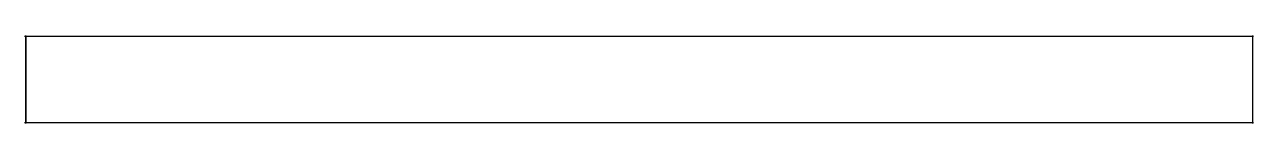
# Model space of a CAD drawing. Extents: x 0 to 170, y 0 to 12.
import ezdxf

# ---------------------------------------------------------------- set-up
doc = ezdxf.new("R2010")
doc.units = 0
doc.layers.get('0').update_dxf_attribs({"linetype": 'CONTINUOUS'})

msp = doc.modelspace()

# ---------------------------------------------------------------- linework, layer by layer
at = {"linetype": 'CONTINUOUS'}
for p, q in [((170.08, 12), (-0.16, 12)), ((0, -0.12), (0, 12.12)), ((170, 12), (0, 12)), ((0, 12), (0, 0)), ((170, -0.12), (170, 12.12)), ((170, 0), (170, 12)), ((-0.16, 0), (170.08, 0)), ((0, 0), (170, 0))]:
    msp.add_line(p, q, dxfattribs=at)

doc.saveas('drawing.dxf')
